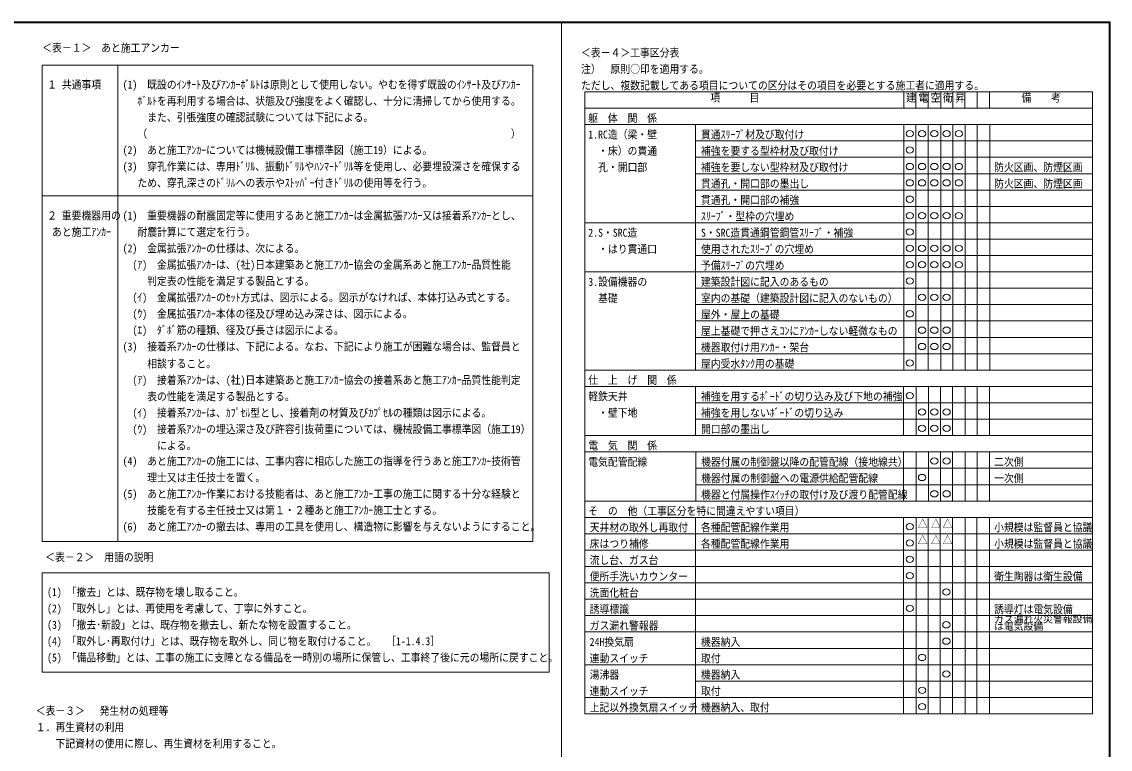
# Model space of a CAD drawing. Units: millimetres, scale not verified. Extents: x -493477 to 40239, y -319951 to 27955.
# Drawn here: x 363 to 40239, y 1289 to 27955 of the extents above; entities that cross this region are included whole.
import ezdxf
from ezdxf.enums import TextEntityAlignment as Align

# ---------------------------------------------------------------- set-up
doc = ezdxf.new("R2010")
doc.units = ezdxf.units.MM
doc.header["$LTSCALE"] = 100
for name, color, linetype, lineweight in [('0-0_補助線', 7, 'Continuous', 9), ('0-1_通り芯', 4, 'Continuous', 9), ('0-2_柱', 4, 'Continuous', 9), ('F-1_枠', 2, 'Continuous', 9)]:
    doc.layers.add(name, color=color, linetype=linetype, lineweight=lineweight)
doc.styles.add('ＭＳ ゴシック', font='')
doc.styles.get('ＭＳ ゴシック').set_extended_font_data('MS Gothic')

msp = doc.modelspace()

# ---------------------------------------------------------------- linework, layer by layer
at = {"layer": '0-0_補助線'}
msp.add_line((20133.5, 27911.8), (20133.5, -25163.1), dxfattribs=at)
at = {"layer": '0-1_通り芯', "color": 7}
for p, q in [((1111.5, 8909.2), (1111.5, 26359)), ((1111.5, 26359), (19086.7, 26359)), ((3879, 26359), (3879, 8909.2)), ((19086.7, 26359), (19086.7, 8909.2)), ((1111.5, 21578.3), (19086.7, 21578.3)), ((19086.7, 8909.2), (1111.5, 8909.2))]:
    msp.add_line(p, q, dxfattribs=at)
at = {"layer": '0-2_柱', "color": 7}
for p, q in [((20989.4, 2587), (20989.4, 25387)), ((20989.4, 25387), (39589, 25387)), ((32677.6, 25382.8), (32677.6, 24787)), ((33120.8, 25382.8), (33120.8, 24787)), ((33574.8, 25382.8), (33574.8, 24787)), ((34028.9, 25373.6), (34028.9, 24787)), ((34472.1, 25373.6), (34472.1, 24787)), ((34915.4, 25382.8), (34915.4, 24787)), ((35369.4, 25382.8), (35369.4, 24787)), ((35812.6, 25382.8), (35812.6, 24787)), ((39589, 25387), (39589, 2587)), ((20989.4, 24787), (39589, 24787)), ((20989.4, 24187), (39589, 24187)), ((25048.8, 24187), (25048.8, 15187)), ((32677.6, 24187), (32677.6, 15187)), ((33120.8, 24187), (33120.8, 15187)), ((33574.8, 24187), (33574.8, 15187)), ((34028.9, 24187), (34028.9, 15187)), ((34472.1, 24187), (34472.1, 15187)), ((34926.2, 24187), (34926.2, 15187)), ((35369.4, 24187), (35369.4, 15187)), ((35823.4, 24187), (35823.4, 15187)), ((25048.8, 23587), (39589, 23587)), ((39589, 22987), (25048.8, 22987)), ((25048.8, 22387), (39589, 22387)), ((39589, 21787), (25048.8, 21787)), ((25048.8, 21187), (39589, 21187)), ((20989.4, 20587), (39589, 20587)), ((25048.8, 19987), (39589, 19987)), ((25048.8, 19387), (39589, 19387)), ((20989.4, 18787), (39589, 18787)), ((25048.8, 18187), (39589, 18187)), ((25048.8, 17587), (39589, 17587)), ((25048.8, 16987), (39589, 16987)), ((25048.8, 16387), (39589, 16387)), ((25048.8, 15787), (39589, 15787)), ((20989.4, 15187), (39589, 15187)), ((20989.4, 14587), (39589, 14587)), ((25048.8, 14587), (25048.8, 12787)), ((32670.2, 14587), (32670.2, 12787)), ((33124.2, 14587), (33124.2, 12787)), ((33578.3, 14587), (33578.3, 12787)), ((34021.5, 14587), (34021.5, 12787)), ((34464.8, 14587), (34464.8, 12787)), ((34918.8, 14587), (34918.8, 12787)), ((35362, 14587), (35362, 12787)), ((35816.1, 14587), (35816.1, 12787)), ((25048.8, 13987), (39589, 13987)), ((25048.8, 13387), (39589, 13387)), ((20989.4, 12787), (39589, 12787)), ((20989.4, 12187), (39589, 12187)), ((25053.4, 12187), (25053.4, 10387)), ((32670.2, 12187), (32670.2, 10387)), ((33132, 12187), (33132, 10387)), ((33577.8, 12187), (33577.8, 10387)), ((34021.6, 12187), (34021.6, 10387)), ((34464.9, 12187), (34464.9, 10387)), ((34919.5, 12187), (34919.5, 10387)), ((35362.1, 12187), (35362.1, 10387)), ((35816.1, 12187), (35816.1, 10387)), ((25053.4, 11587), (39589, 11587)), ((39589, 10987), (25053.4, 10987)), ((20989.4, 10387), (39589, 10387)), ((20989.4, 9787), (39589, 9787)), ((25048.8, 9787), (25048.8, 2587)), ((32670.2, 9787), (32670.2, 2587)), ((33124.2, 9787), (33124.2, 2587)), ((33567.5, 9787), (33567.5, 2587)), ((34010.7, 9787), (34010.7, 2587)), ((34464.8, 9787), (34464.8, 2587)), ((34918.8, 9787), (34918.8, 2587)), ((35351.2, 9787), (35351.2, 2587)), ((35816.1, 9787), (35816.1, 2587)), ((20989.4, 9187), (39589, 9187)), ((20989.4, 8587), (39589, 8587)), ((20989.4, 7987), (39589, 7987)), ((1111.5, 4110), (1111.5, 7753.2)), ((1111.5, 7753.2), (19686.7, 7753.2)), ((19686.7, 7753.2), (19686.7, 4110)), ((20989.4, 7387), (39589, 7387)), ((20989.4, 6787), (39589, 6787)), ((20989.4, 6187), (39589, 6187)), ((20989.4, 5587), (39589, 5587)), ((25048.8, 4987), (39589, 4987)), ((20989.4, 4387), (39589, 4387)), ((19686.7, 4110), (1111.5, 4110)), ((25048.8, 3787), (39589, 3787)), ((20989.4, 3187), (39589, 3187)), ((20989.4, 2587), (39589, 2587))]:
    msp.add_line(p, q, dxfattribs=at)
at = {"layer": '0-2_柱', "color": 3}
for centre in [(32895.1, 23850.8), (33345.1, 23850.8), (33795.1, 23850.8), (34245.1, 23850.8), (34695.1, 23850.8), (32895.1, 23250.8), (32895.1, 22650.8), (33345.1, 22650.8), (33795.1, 22650.8), (34245.1, 22650.8), (34695.1, 22650.8), (32895.1, 22050.8), (33345.1, 22050.8), (33795.1, 22050.8), (34245.1, 22050.8), (34695.1, 22050.8), (32895.1, 21450.8), (32895.1, 20850.8), (33345.1, 20850.8), (33795.1, 20850.8), (34245.1, 20850.8), (34695.1, 20850.8), (32895.1, 20250.8), (32895.1, 19650.8), (33345.1, 19650.8), (33795.1, 19650.8), (34245.1, 19650.8), (34695.1, 19650.8), (32895.1, 19050.8), (33345.1, 19050.8), (33795.1, 19050.8), (34245.1, 19050.8), (34695.1, 19050.8), (32895.1, 18450.8), (33345.1, 17850.8), (33795.1, 17850.8), (34245.1, 17850.8), (32895.1, 17250.8), (33345.1, 16650.8), (33795.1, 16650.8), (34245.1, 16650.8), (33345.1, 16050.8), (33795.1, 16050.8), (34245.1, 16050.8), (32895.1, 15450.8), (32895.1, 14250.8), (33345.1, 13650.8), (33795.1, 13650.8), (34245.1, 13650.8), (33345.1, 13050.8), (33795.1, 13050.8), (34245.1, 13050.8), (33795.1, 11850.8), (34245.1, 11850.8), (33345.1, 11250.8), (33795.1, 10650.8), (34245.1, 10650.8), (32895.1, 9450.8), (32895.1, 8850.8), (32895.1, 8250.8), (32895.1, 7650.8), (34235.6, 7050.8), (32895.1, 6450.8), (34235.6, 5850.8), (34235.6, 5250.8), (33349.2, 4650.8), (34235.6, 4050.8), (33349.2, 3450.8), (33349.2, 2850.8)]:
    msp.add_ellipse(centre, major_axis=(-135, 0), ratio=0.85, dxfattribs=at)
at = {"layer": 'F-1_枠'}
for p, q in [((40239.3, 27955.3), (-39860.7, 27955.3)), ((40219.3, 27935.3), (-39840.7, 27935.3)), ((40199.3, 27915.3), (-39820.7, 27915.3)), ((40199.3, -27404.7), (40199.3, 27915.3)), ((40219.3, -27424.7), (40219.3, 27935.3)), ((40239.3, -27444.7), (40239.3, 27955.3))]:
    msp.add_line(p, q, dxfattribs=at)

# ---------------------------------------------------------------- texts
at = {"layer": '0-1_通り芯', "style": 'ＭＳ ゴシック', "width": 0.9}
for s, p in [('＜表－１＞\u3000あと施工アンカー', (1111.1, 26765.8)), (' １ 共通事項', (1111.5, 25415.1)), (' (1)  既設のｲﾝｻｰﾄ及びｱﾝｶｰﾎﾞﾙﾄは原則として使用しない。やむを得ず既設のｲﾝｻｰﾄ及びｱﾝｶｰ', (3879, 25415.1)), ('\u3000\u3000ﾎﾞﾙﾄを再利用する場合は、状態及び強度をよく確認し、十分に清掃してから使用する。', (3879, 24815.1)), ('\u3000\u3000\u3000また、引張強度の確認試験については下記による。', (3879, 24215.1)), ('\u3000\u3000（\u3000\u3000\u3000\u3000\u3000\u3000\u3000\u3000\u3000\u3000\u3000\u3000\u3000\u3000\u3000\u3000\u3000\u3000\u3000\u3000\u3000\u3000\u3000\u3000\u3000\u3000\u3000\u3000\u3000\u3000\u3000\u3000\u3000\u3000\u3000\u3000\u3000）', (3879, 23615.1)), (' (2)\u3000あと施工ｱﾝｶｰについては機械設備工事標準図（施工19）による。', (3879, 23015.1)), (' (3)\u3000穿孔作業には、専用ﾄﾞﾘﾙ、振動ﾄﾞﾘﾙやﾊﾝﾏｰﾄﾞﾘﾙ等を使用し、必要埋設深さを確保する', (3879, 22415.1)), ('\u3000\u3000ため、穿孔深さのﾄﾞﾘﾙへの表示やｽﾄｯﾊﾟｰ付きﾄﾞﾘﾙの使用等を行う。', (3879, 21815.1)), (' ２ 重要機器用の', (1111.5, 20615.1)), (' (1)\u3000重要機器の耐震固定等に使用するあと施工ｱﾝｶｰは金属拡張ｱﾝｶｰ又は接着系ｱﾝｶｰとし、', (3879, 20615.1)), ('\u3000あと施工ｱﾝｶｰ', (1111.5, 20015.1)), ('\u3000\u3000耐震計算にて選定を行う。', (3879, 20015.1)), (' (2)\u3000金属拡張ｱﾝｶｰの仕様は、次による。', (3879, 19415.1)), ('   (ｱ)\u3000金属拡張ｱﾝｶｰは、(社)日本建築あと施工ｱﾝｶｰ協会の金属系あと施工ｱﾝｶｰ品質性能', (3879, 18815.1)), ('   \u3000 判定表の性能を満足する製品とする。', (3879, 18215.1)), ('   (ｲ)\u3000金属拡張ｱﾝｶｰのｾｯﾄ方式は、図示による。図示がなければ、本体打込み式とする。', (3879, 17615.1)), ('   (ｳ)  金属拡張ｱﾝｶｰ本体の径及び埋め込み深さは、図示による。', (3879, 17015.1)), ('   (ｴ)\u3000ﾀﾞﾎﾞ筋の種類、径及び長さは図示による。', (3879, 16415.1)), (' (3)\u3000接着系ｱﾝｶｰの仕様は、下記による。なお、下記により施工が困難な場合は、監督員と', (3879, 15815.1)), ('\u3000\u3000\u3000相談すること。', (3879, 15187)), ('   (ｱ)\u3000接着系ｱﾝｶｰは、(社)日本建築あと施工ｱﾝｶｰ協会の接着系あと施工ｱﾝｶｰ品質性能判定', (3879, 14587)), ('\u3000\u3000\u3000表の性能を満足する製品とする。', (3879, 13987)), ('\u3000 (ｲ)\u3000接着系ｱﾝｶｰは、ｶﾌﾟｾﾙ型とし、接着剤の材質及びｶﾌﾟｾﾙの種類は図示による。', (3879, 13387)), ('   (ｳ)\u3000接着系ｱﾝｶｰの埋込深さ及び許容引抜荷重については、機械設備工事標準図（施工19）', (3879, 12787)), ('\u3000\u3000\u3000\u3000による。', (3879, 12187)), (' (4)\u3000あと施工ｱﾝｶｰの施工には、工事内容に相応した施工の指導を行うあと施工ｱﾝｶｰ技術管', (3879, 11615.1)), ('\u3000\u3000\u3000理士又は主任技士を置く。', (3879, 11015.1)), (' (5)\u3000あと施工ｱﾝｶｰ作業における技能者は、あと施工ｱﾝｶｰ工事の施工に関する十分な経験と', (3879, 10415.1)), ('\u3000\u3000\u3000技能を有する主任技士又は第１・２種あと施工ｱﾝｶｰ施工士とする。', (3879, 9815.1)), (' (6)\u3000あと施工ｱﾝｶｰの撤去は、専用の工具を使用し、構造物に影響を与えないようにすること。', (3879, 9215.1))]:
    msp.add_text(s, height=293.3, dxfattribs=at).set_placement(p, align=Align.BOTTOM_LEFT)
at = {"layer": '0-2_柱', "style": 'ＭＳ ゴシック', "width": 0.9}
for s, p in [('＜表－４＞工事区分表', (20852.3, 26587)), ('注）\u3000原則○印を適用する。', (20852.3, 25987)), ('ただし、複数記載してある項目についての区分はその項目を必要とする施工者に適用する。', (20852.3, 25387)), ('\u3000\u3000\u3000\u3000\u3000\u3000\u3000\u3000\u3000\u3000\u3000\u3000項\u3000\u3000\u3000目', (21266.7, 24936.8)), ('建', (32760.1, 24936.8)), ('電', (33210.1, 24936.8)), ('空', (33660.1, 24936.8)), ('衛', (34110.1, 24936.8)), ('昇', (34557.7, 24936.8)), ('\u3000\u3000\u3000備\u3000\u3000考', (35910.1, 24936.8)), ('躯\u3000体\u3000関\u3000係', (21117.2, 24187)), ('1.RC造（梁・壁', (21117.2, 23587)), ('貫通ｽﾘｰﾌﾞ材及び取付け', (25246.1, 23587)), ('\u3000・床）の貫通', (21117.2, 22987)), ('補強を要する型枠材及び取付け', (25246.1, 22987)), ('\u3000孔・開口部', (21117.2, 22387)), ('補強を要しない型枠材及び取付け', (25246.1, 22387)), ('防火区画、防煙区画', (35985.2, 22387)), ('貫通孔・開口部の墨出し', (25246.1, 21787)), ('防火区画、防煙区画', (35985.2, 21787)), ('貫通孔・開口部の補強', (25246.1, 21187)), ('ｽﾘｰﾌﾞ・型枠の穴埋め', (25246.1, 20587)), ('2.S・SRC造', (21117.2, 19987)), ('S・SRC造貫通鋼管鋼管ｽﾘｰﾌﾞ・補強', (25246.1, 19987)), ('\u3000・はり貫通口', (21117.2, 19387)), ('使用されたｽﾘｰﾌﾞの穴埋め', (25246.1, 19387)), ('予備ｽﾘｰﾌﾞの穴埋め', (25246.1, 18787)), ('3.設備機器の', (21117.2, 18187)), ('建築設計図に記入のあるもの', (25246.1, 18187)), ('\u3000基礎', (21117.2, 17587)), ('室内の基礎（建築設計図に記入のないもの）', (25246.1, 17587)), ('屋外・屋上の基礎', (25246.1, 16987)), ('屋上基礎で押さえｺﾝにｱﾝｶｰしない軽微なもの', (25246.1, 16387)), ('機器取付け用ｱﾝｶｰ・架台', (25246.1, 15787)), ('屋内受水ﾀﾝｸ用の基礎', (25246.1, 15187)), ('仕\u3000上\u3000げ\u3000関\u3000係', (21117.2, 14587)), ('軽鉄天井', (21117.2, 13987)), ('補強を用するﾎﾞｰﾄﾞの切り込み及び下地の補強', (25246.1, 13987)), ('\u3000・壁下地', (21117.2, 13387)), ('補強を用しないﾎﾞｰﾄﾞの切り込み', (25246.1, 13387)), ('開口部の墨出し', (25246.1, 12787)), ('電\u3000気\u3000関\u3000係', (21117.2, 12187)), ('電気配管配線', (21117.2, 11587)), ('機器付属の制御盤以降の配管配線（接地線共）', (25250.7, 11587)), ('二次側', (35985.2, 11587)), ('機器付属の制御盤への電源供給配管配線', (25250.7, 10987)), ('一次側', (35985.2, 10987)), ('機器と付属操作ｽｲｯﾁの取付け及び渡り配管配線', (25250.7, 10387)), ('そ\u3000の\u3000他（工事区分を特に間違えやすい項目）', (21117.2, 9787)), (' 天井材の取外し再取付', (20989.4, 9187)), ('各種配管配線作業用', (25246.1, 9187)), ('△', (33189.1, 9318.2)), ('△', (33672, 9318.2)), ('△', (34101.8, 9318.2)), ('小規模は監督員と協議', (35985.2, 9187)), (' 床はつり補修', (20989.4, 8587)), ('各種配管配線作業用', (25246.1, 8587)), ('△', (33189.1, 8722.2)), ('△', (33672, 8722.2)), ('△', (34101.8, 8722.2)), ('小規模は監督員と協議', (35985.2, 8587)), ('＜表－２＞\u3000用語の説明', (1222.6, 8094.9)), (' 流し台、ガス台', (20989.4, 7987)), (' 便所手洗いカウンター', (20989.4, 7387)), ('衛生陶器は衛生設備', (35985.2, 7387)), (' (1) 「撤去」とは、既存物を壊し取ること。', (1111.5, 6815.1)), (' 洗面化粧台', (20989.4, 6787)), (' (2) 「取外し」とは、再使用を考慮して、丁寧に外すこと。', (1111.5, 6215.1)), (' 誘導標識', (20989.4, 6187)), ('誘導灯は電気設備', (35985.2, 6187)), (' (3) 「撤去･新設」とは、既存物を撤去し、新たな物を設置すること。', (1111.5, 5615.1)), (' ガス漏れ警報器', (20989.4, 5587)), (' (4) 「取外し･再取付け」とは、既存物を取外し、同じ物を取付けること。\u3000［1-1.4.3］', (1111.5, 5015.1)), (' 24H換気扇', (20989.4, 4987)), ('機器納入', (25246.1, 4987)), (' (5) 「備品移動」とは、工事の施工に支障となる備品を一時別の場所に保管し、工事終了後に元の場所に戻すこと。', (1111.5, 4415.1)), (' 連動スイッチ', (20989.4, 4387)), ('取付', (25246.1, 4387)), (' 湯沸器', (20989.4, 3787)), ('機器納入', (25246.1, 3787)), (' 連動スイッチ', (20989.4, 3187)), ('取付', (25246.1, 3187)), ('＜表－３＞\u3000 発生材の処理等', (876.8, 2462.2)), (' 上記以外換気扇スイッチ', (20989.4, 2587)), ('機器納入、取付', (25246.1, 2587)), ('１．再生資材の利用', (876.8, 1862.2)), ('\u3000\u3000下記資材の使用に際し、再生資材を利用すること。', (876.8, 1262.2))]:
    msp.add_text(s, height=293.3, dxfattribs=at).set_placement(p, align=Align.BOTTOM_LEFT)
at = {"layer": '0-2_柱', "style": 'ＭＳ ゴシック'}
for s, p in [('ガス漏れ火災警報設備', (35986.8, 5853)), ('は電気設備', (35985.2, 5587))]:
    msp.add_text(s, height=256.6, dxfattribs=at).set_placement(p, align=Align.BOTTOM_LEFT)

doc.saveas('drawing.dxf')
